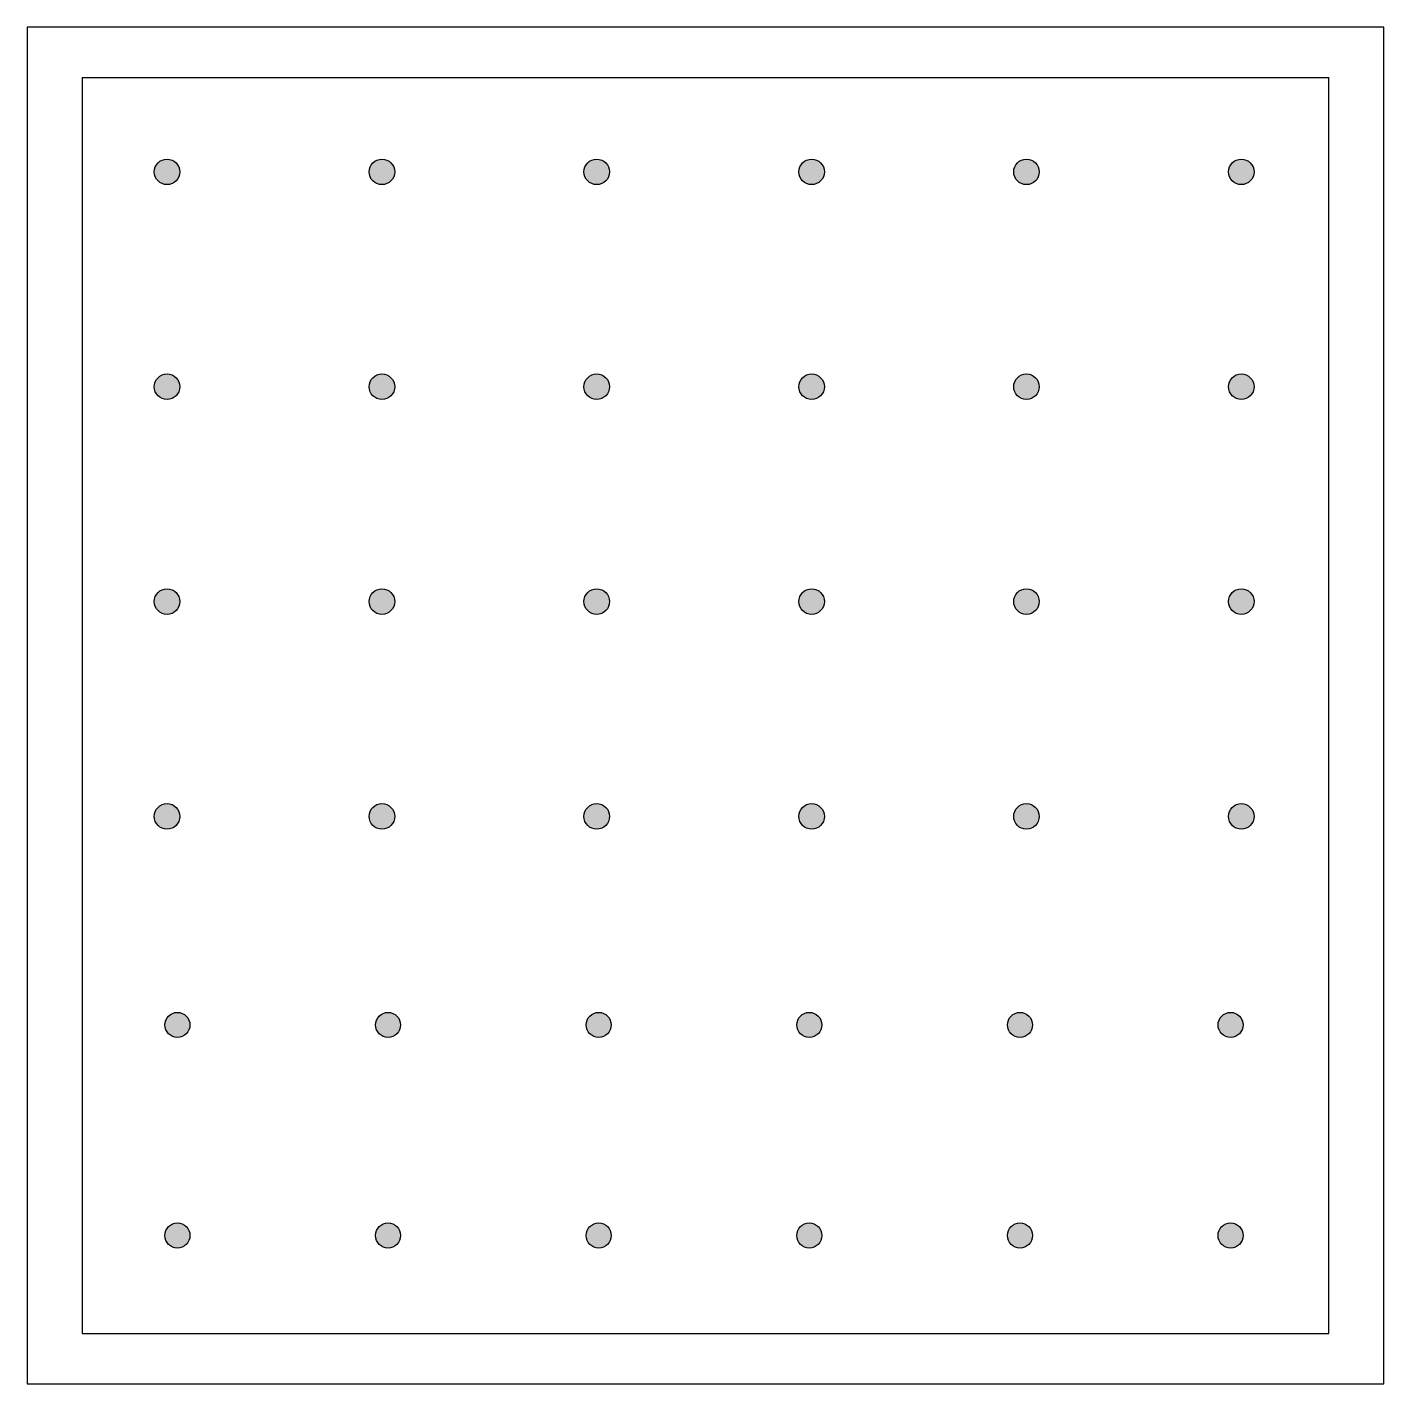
# Model space of a CAD drawing. Header units: millimetres. Extents: x 0 to 1000, y 0 to 1000.
import ezdxf

# ---------------------------------------------------------------- set-up
doc = ezdxf.new("R2010")
doc.units = ezdxf.units.MM
doc.layers.get('0').update_dxf_attribs({"color": 2})
doc.layers.add('1', color=1, linetype='Continuous')
doc.layers.add('2', color=7, linetype='Continuous')

msp = doc.modelspace()

# ---------------------------------------------------------------- hatches: boundary and pattern name
at = {"layer": '2'}
h = msp.add_hatch(color=256, dxfattribs=at)
edge = h.paths.add_edge_path()
edge.add_arc((103.14, 893.31), 9.41, 0, 360)
for points in [[(270.91, 893.31, 1), (252.09, 893.31, 1)], [(410.44, 893.31, 1), (429.27, 893.31, 1)], [(587.62, 893.31, 1), (568.8, 893.31, 1)], [(745.98, 893.31, 1), (727.15, 893.31, 1)], [(904.33, 893.31, 1), (885.51, 893.31, 1)], [(885.51, 734.95, 1), (904.33, 734.95, 1)], [(270.91, 576.6, 1), (252.09, 576.6, 1)]]:
    msp.add_hatch(color=256, dxfattribs=at).paths.add_polyline_path(points)
h = msp.add_hatch(color=256, dxfattribs=at)
edge = h.paths.add_edge_path()
edge.add_arc((103.14, 734.95), 9.41, 0, 360)
h = msp.add_hatch(color=256, dxfattribs=at)
edge = h.paths.add_edge_path()
edge.add_arc((261.5, 734.95), 9.41, 0, 360)
h = msp.add_hatch(color=256, dxfattribs=at)
edge = h.paths.add_edge_path()
edge.add_arc((419.85, 734.95), 9.41, 0, 360)
h = msp.add_hatch(color=256, dxfattribs=at)
edge = h.paths.add_edge_path()
edge.add_arc((578.21, 734.95), 9.41, 0, 360)
h = msp.add_hatch(color=256, dxfattribs=at)
edge = h.paths.add_edge_path()
edge.add_arc((736.56, 734.95), 9.41, 0, 360)
h = msp.add_hatch(color=256, dxfattribs=at)
edge = h.paths.add_edge_path()
edge.add_arc((103.14, 576.6), 9.41, 0, 360)
h = msp.add_hatch(color=256, dxfattribs=at)
edge = h.paths.add_edge_path()
edge.add_arc((419.85, 576.6), 9.41, 0, 360)
h = msp.add_hatch(color=256, dxfattribs=at)
edge = h.paths.add_edge_path()
edge.add_arc((578.21, 576.6), 9.41, 0, 360)
h = msp.add_hatch(color=256, dxfattribs=at)
edge = h.paths.add_edge_path()
edge.add_arc((736.56, 576.6), 9.41, 0, 360)
h = msp.add_hatch(color=256, dxfattribs=at)
edge = h.paths.add_edge_path()
edge.add_arc((894.92, 576.6), 9.41, 0, 360)
h = msp.add_hatch(color=256, dxfattribs=at)
edge = h.paths.add_edge_path()
edge.add_arc((103.14, 418.24), 9.41, 0, 360)
h = msp.add_hatch(color=256, dxfattribs=at)
edge = h.paths.add_edge_path()
edge.add_arc((261.5, 418.24), 9.41, 0, 360)
h = msp.add_hatch(color=256, dxfattribs=at)
edge = h.paths.add_edge_path()
edge.add_arc((419.85, 418.24), 9.41, 0, 360)
h = msp.add_hatch(color=256, dxfattribs=at)
edge = h.paths.add_edge_path()
edge.add_arc((578.21, 418.24), 9.41, 0, 360)
h = msp.add_hatch(color=256, dxfattribs=at)
edge = h.paths.add_edge_path()
edge.add_arc((736.56, 418.24), 9.41, 0, 360)
h = msp.add_hatch(color=256, dxfattribs=at)
edge = h.paths.add_edge_path()
edge.add_arc((894.92, 418.24), 9.41, 0, 360)
h = msp.add_hatch(color=256, dxfattribs=at)
edge = h.paths.add_edge_path()
edge.add_arc((110.77, 264.6), 9.23, 0, 360)
h = msp.add_hatch(color=256, dxfattribs=at)
edge = h.paths.add_edge_path()
edge.add_arc((266.02, 264.6), 9.23, 0, 360)
h = msp.add_hatch(color=256, dxfattribs=at)
edge = h.paths.add_edge_path()
edge.add_arc((421.27, 264.6), 9.23, 0, 360)
h = msp.add_hatch(color=256, dxfattribs=at)
edge = h.paths.add_edge_path()
edge.add_arc((576.52, 264.6), 9.23, 0, 360)
h = msp.add_hatch(color=256, dxfattribs=at)
edge = h.paths.add_edge_path()
edge.add_arc((731.77, 264.6), 9.23, 0, 360)
h = msp.add_hatch(color=256, dxfattribs=at)
edge = h.paths.add_edge_path()
edge.add_arc((887.02, 264.6), 9.23, 0, 360)
h = msp.add_hatch(color=256, dxfattribs=at)
edge = h.paths.add_edge_path()
edge.add_arc((110.77, 109.35), 9.23, 0, 360)
h = msp.add_hatch(color=256, dxfattribs=at)
edge = h.paths.add_edge_path()
edge.add_arc((266.02, 109.35), 9.23, 0, 360)
h = msp.add_hatch(color=256, dxfattribs=at)
edge = h.paths.add_edge_path()
edge.add_arc((421.27, 109.35), 9.23, 0, 360)
h = msp.add_hatch(color=256, dxfattribs=at)
edge = h.paths.add_edge_path()
edge.add_arc((576.52, 109.35), 9.23, 0, 360)
h = msp.add_hatch(color=256, dxfattribs=at)
edge = h.paths.add_edge_path()
edge.add_arc((731.77, 109.35), 9.23, 0, 360)
h = msp.add_hatch(color=256, dxfattribs=at)
edge = h.paths.add_edge_path()
edge.add_arc((887.02, 109.35), 9.23, 0, 360)

# ---------------------------------------------------------------- linework, layer by layer
at = {"color": 2}
msp.add_lwpolyline([(0, 0), (1000, 0), (1000, 1000), (0, 1000)], close=True, dxfattribs=at)
at = {"layer": '1', "color": 1}
for p, q in [((40.66, 962.76), (959.34, 962.76)), ((40.66, 962.76), (40.66, 37.24)), ((959.34, 37.24), (959.34, 962.76)), ((40.66, 37.24), (959.34, 37.24))]:
    msp.add_line(p, q, dxfattribs=at)
at = {"layer": '2'}
for centre, radius in [((103.14, 893.31), 9.41), ((261.5, 893.31), 9.41), ((419.85, 893.31), 9.41), ((578.21, 893.31), 9.41), ((736.56, 893.31), 9.41), ((894.92, 893.31), 9.41), ((103.14, 734.95), 9.41), ((261.5, 734.95), 9.41), ((419.85, 734.95), 9.41), ((578.21, 734.95), 9.41), ((736.56, 734.95), 9.41), ((894.92, 734.95), 9.41), ((103.14, 576.6), 9.41), ((261.5, 576.6), 9.41), ((419.85, 576.6), 9.41), ((578.21, 576.6), 9.41), ((736.56, 576.6), 9.41), ((894.92, 576.6), 9.41), ((103.14, 418.24), 9.41), ((261.5, 418.24), 9.41), ((419.85, 418.24), 9.41), ((578.21, 418.24), 9.41), ((736.56, 418.24), 9.41), ((894.92, 418.24), 9.41), ((110.77, 264.6), 9.23), ((266.02, 264.6), 9.23), ((421.27, 264.6), 9.23), ((576.52, 264.6), 9.23), ((731.77, 264.6), 9.23), ((887.02, 264.6), 9.23), ((110.77, 109.35), 9.23), ((266.02, 109.35), 9.23), ((421.27, 109.35), 9.23), ((576.52, 109.35), 9.23), ((731.77, 109.35), 9.23), ((887.02, 109.35), 9.23)]:
    msp.add_circle(centre, radius, dxfattribs=at)

doc.saveas('drawing.dxf')
